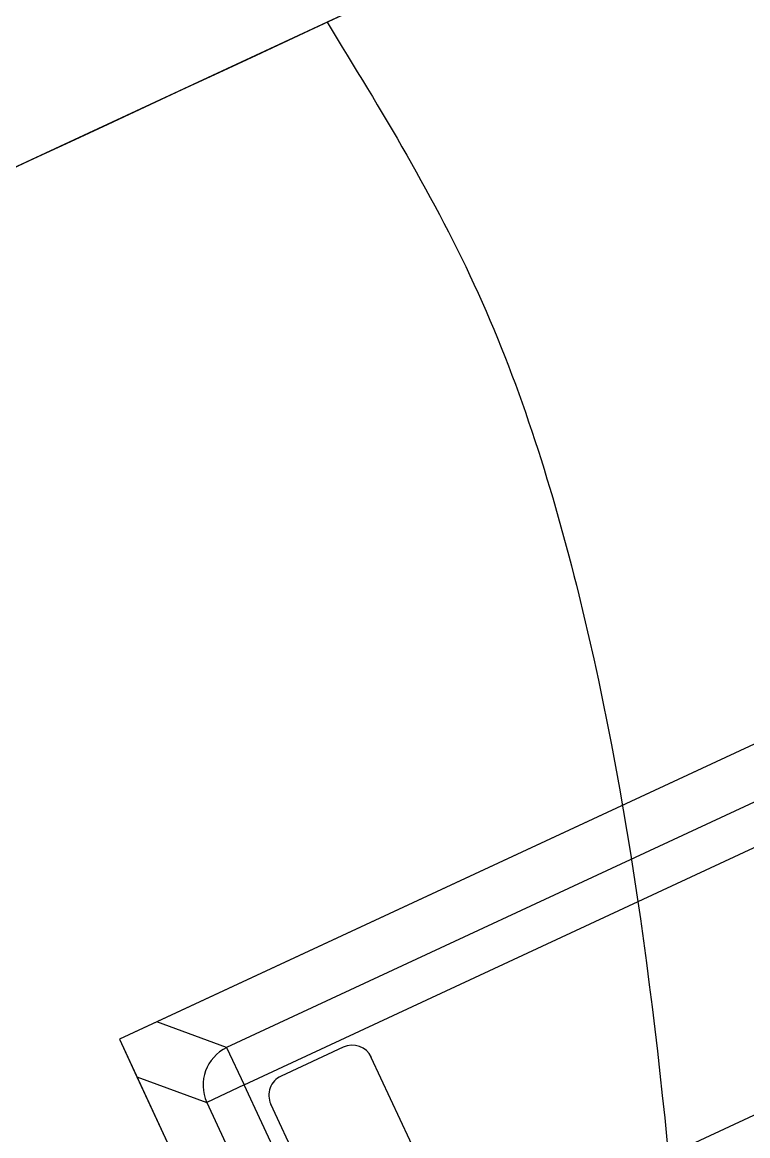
# Model space of a CAD drawing. Header units: millimetres. Extents: x 15 to 205, y 5 to 292.
# Drawn here: x 82.34 to 83.212, y 181.381 to 182.72 of the extents above; entities that cross this region are included whole.
import ezdxf

# ---------------------------------------------------------------- set-up
doc = ezdxf.new("R2010")
doc.units = ezdxf.units.MM

msp = doc.modelspace()

# ---------------------------------------------------------------- linework, layer by layer
at = {"color": 7, "linetype": 'Continuous', "lineweight": 25}
for p, q in [((109.3115, 195.0933), (77.5756, 180.3343)), ((95.3975, 187.0694), (70.0088, 175.2621)), ((82.7064, 182.7204), (77.5756, 180.3343)), ((83.5447, 182.0034), (82.4566, 181.4974)), ((83.4997, 181.9825), (82.5016, 181.5183)), ((83.4689, 181.8983), (82.5857, 181.4876)), ((82.6067, 181.4426), (83.4898, 181.8533)), ((82.5016, 181.5183), (82.4566, 181.4974)), ((82.5857, 181.4876), (82.5016, 181.5183)), ((82.4566, 181.4974), (82.7939, 180.772)), ((82.4566, 181.4974), (82.4775, 181.4524)), ((82.5857, 181.4876), (82.6067, 181.4426)), ((82.7259, 181.488), (82.6511, 181.4532)), ((82.9692, 181.0252), (82.7597, 181.4757)), ((82.4775, 181.4524), (82.773, 180.817)), ((82.4775, 181.4524), (82.5617, 181.4216)), ((82.6067, 181.4426), (82.5617, 181.4216)), ((82.8487, 180.9221), (82.6067, 181.4426)), ((82.5617, 181.4216), (82.8037, 180.9012)), ((82.8483, 180.969), (82.6388, 181.4195))]:
    msp.add_line(p, q, dxfattribs=at)
for centre, radius, start, end in [((82.6078, 181.4421), 0.0505, 115.9243, 203.9582), ((82.7367, 181.465), 0.0254, 24.9412, 114.9412), ((82.7367, 181.465), 0.0254, 24.9412, 114.9412), ((82.6618, 181.4302), 0.0254, 114.9412, 204.9412), ((82.6618, 181.4302), 0.0254, 114.9412, 204.9412)]:
    msp.add_arc(centre, radius, start, end, dxfattribs=at)
for points, knots in [([(81.4237, 172.0597), (85.5898, 173.9972), (93.9444, 177.8825), (104.3834, 182.7373), (112.6928, 186.6018), (118.8656, 189.4724), (125.0502, 192.3485), (129.1982, 194.2776), (131.2945, 195.2525)], [0, 0, 0, 0, 0.250614, 0.502571, 0.627963, 0.750476, 0.873897, 1, 1, 1, 1]), ([(80.4357, 181.6644), (81.3873, 182.107), (84.2425, 183.4348), (89.0018, 185.6481), (93.7653, 187.8635), (97.5776, 189.6364), (100.9629, 191.2108), (104.1315, 192.6844), (107.092, 194.0612), (108.5717, 194.7493), (109.3115, 195.0933)], [0, 0, 0, 0, 0.098942, 0.296859, 0.494758, 0.593727, 0.692693, 0.846267, 0.923131, 1, 1, 1, 1]), ([(109.3115, 195.0933), (108.8357, 194.8721), (107.8842, 194.4296), (105.9777, 193.5429), (103.5944, 192.4346), (99.7824, 190.6618), (94.8726, 188.3784), (88.8635, 185.5838), (84.7588, 183.6749), (82.7064, 182.7204)], [0, 0, 0, 0, 0.053733, 0.107475, 0.214909, 0.322348, 0.537149, 0.768574, 1, 1, 1, 1]), ([(83.0718, 175.9962), (84.0234, 176.4387), (86.8786, 177.7665), (91.6379, 179.9799), (96.4014, 182.1952), (100.2137, 183.9682), (103.599, 185.5425), (106.7676, 187.0161), (109.7281, 188.3929), (111.2077, 189.081), (111.9476, 189.4251)], [0, 0, 0, 0, 0.098942, 0.296859, 0.494758, 0.593727, 0.692693, 0.846267, 0.923131, 1, 1, 1, 1]), ([(82.7064, 182.7204), (82.7714, 182.6146), (82.9016, 182.4028), (83.0616, 181.8909), (83.1613, 181.0071), (83.2087, 179.7532), (83.1733, 178.394), (83.1115, 177.1292), (83.0851, 176.376), (83.0718, 175.9962)], [0, 0, 0, 0, 0.057942, 0.116044, 0.241905, 0.449389, 0.65667, 0.826884, 1, 1, 1, 1]), ([(85.3425, 177.0522), (85.3035, 177.17), (85.2254, 177.4061), (84.937, 177.8583), (84.3253, 178.504), (83.397, 179.3482), (82.3349, 180.197), (81.3277, 180.9647), (80.7347, 181.4299), (80.4357, 181.6644)], [0, 0, 0, 0, 0.057942, 0.116044, 0.241905, 0.449389, 0.65667, 0.826884, 1, 1, 1, 1])]:
    msp.add_open_spline(points, degree=3, knots=knots, dxfattribs=at)

doc.saveas('drawing.dxf')
